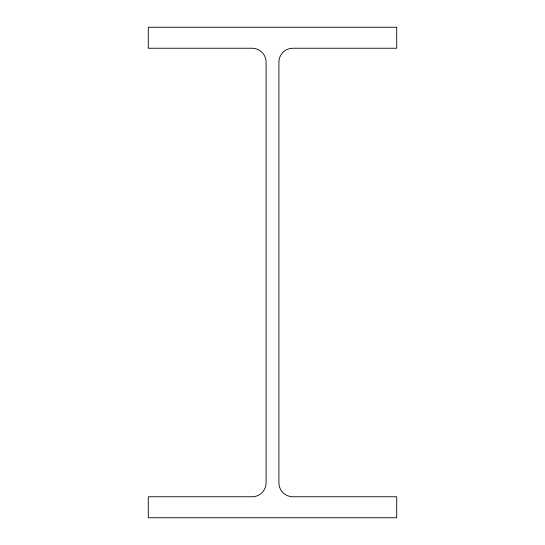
<?xml version="1.0" encoding="UTF-8"?>
<svg xmlns="http://www.w3.org/2000/svg" width="545" height="545" viewBox="0 0 545 545"><rect width="100%" height="100%" fill="white"/><g stroke="black" fill="none" stroke-linecap="round" stroke-linejoin="round"><path stroke-width="0.82" d="M396.712 27.25L148.288 27.25L148.288 48.239L252.172 48.239A13.932 13.932 0 0 1 266.103 62.171L266.103 482.829A13.932 13.932 0 0 1 252.172 496.761L148.288 496.761L148.288 517.75L396.712 517.75L396.712 496.761L292.829 496.761A13.932 13.932 0 0 1 278.897 482.829L278.897 62.171A13.932 13.932 0 0 1 292.829 48.239L396.712 48.239L396.712 27.25"/></g></svg>
